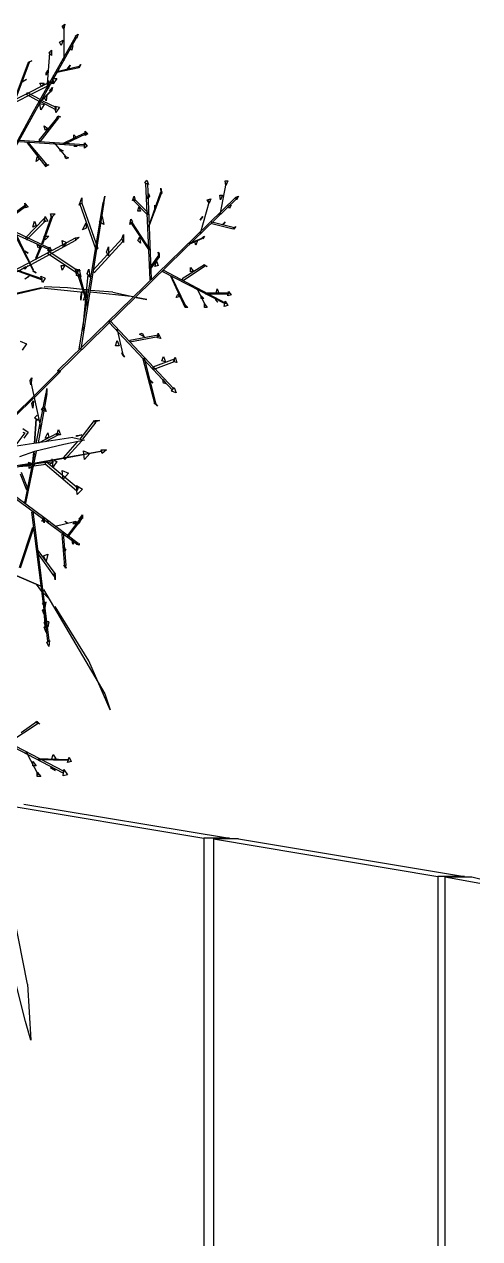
# Model space of a CAD drawing. Header units: millimetres. Extents: x -10.3 to 0, y 0 to 5.9.
# Drawn here: x -0.511 to 0, y 1.6 to 2.964 of the extents above; entities that cross this region are included whole.
import ezdxf

# ---------------------------------------------------------------- set-up
doc = ezdxf.new("R2010")
doc.units = ezdxf.units.MM

msp = doc.modelspace()

# ---------------------------------------------------------------- linework, layer by layer
for p, q in [((-0.469, 2.962), (-0.466, 2.964)), ((-0.467, 2.959), (-0.469, 2.962)), ((-0.468, 2.961), (-0.467, 2.961)), ((-0.466, 2.964), (-0.467, 2.959)), ((-0.467, 2.961), (-0.467, 2.923)), ((-0.501, 2.866), (-0.454, 2.95)), ((-0.453, 2.949), (-0.5, 2.865)), ((-0.454, 2.951), (-0.451, 2.953)), ((-0.453, 2.948), (-0.454, 2.951)), ((-0.454, 2.95), (-0.453, 2.949)), ((-0.451, 2.953), (-0.453, 2.948)), ((-0.484, 2.932), (-0.481, 2.935)), ((-0.481, 2.935), (-0.481, 2.929)), ((-0.472, 2.944), (-0.468, 2.946)), ((-0.47, 2.94), (-0.472, 2.944)), ((-0.468, 2.946), (-0.47, 2.94)), ((-0.46, 2.937), (-0.457, 2.94)), ((-0.458, 2.935), (-0.46, 2.937)), ((-0.457, 2.94), (-0.458, 2.935)), ((-0.507, 2.921), (-0.523, 2.879)), ((-0.506, 2.921), (-0.522, 2.878)), ((-0.503, 2.923), (-0.507, 2.921)), ((-0.507, 2.921), (-0.506, 2.922)), ((-0.507, 2.921), (-0.506, 2.921)), ((-0.506, 2.922), (-0.503, 2.923)), ((-0.483, 2.932), (-0.486, 2.892)), ((-0.481, 2.929), (-0.484, 2.932)), ((-0.482, 2.932), (-0.483, 2.932)), ((-0.467, 2.923), (-0.468, 2.923)), ((-0.451, 2.915), (-0.448, 2.919)), ((-0.448, 2.919), (-0.45, 2.915)), ((-0.487, 2.909), (-0.485, 2.912)), ((-0.485, 2.912), (-0.487, 2.907)), ((-0.487, 2.907), (-0.487, 2.909)), ((-0.479, 2.897), (-0.479, 2.906)), ((-0.475, 2.911), (-0.45, 2.917)), ((-0.45, 2.915), (-0.475, 2.91)), ((-0.475, 2.91), (-0.475, 2.911)), ((-0.463, 2.914), (-0.46, 2.918)), ((-0.462, 2.914), (-0.463, 2.914)), ((-0.46, 2.918), (-0.462, 2.914)), ((-0.45, 2.915), (-0.451, 2.915)), ((-0.45, 2.917), (-0.45, 2.915)), ((-0.485, 2.898), (-0.54, 2.87)), ((-0.539, 2.868), (-0.485, 2.895)), ((-0.509, 2.902), (-0.514, 2.899)), ((-0.513, 2.9), (-0.509, 2.902)), ((-0.494, 2.898), (-0.489, 2.898)), ((-0.492, 2.894), (-0.494, 2.898)), ((-0.489, 2.898), (-0.492, 2.894)), ((-0.486, 2.892), (-0.485, 2.893)), ((-0.484, 2.892), (-0.484, 2.901)), ((-0.482, 2.899), (-0.484, 2.898)), ((-0.483, 2.889), (-0.48, 2.893)), ((-0.479, 2.899), (-0.481, 2.897)), ((-0.48, 2.893), (-0.481, 2.889)), ((-0.475, 2.903), (-0.479, 2.897)), ((-0.479, 2.897), (-0.479, 2.902)), ((-0.479, 2.901), (-0.479, 2.899)), ((-0.478, 2.903), (-0.475, 2.903)), ((-0.509, 2.885), (-0.508, 2.887)), ((-0.494, 2.877), (-0.509, 2.885)), ((-0.493, 2.879), (-0.508, 2.887)), ((-0.482, 2.888), (-0.495, 2.875)), ((-0.494, 2.877), (-0.481, 2.89)), ((-0.489, 2.882), (-0.486, 2.884)), ((-0.487, 2.878), (-0.489, 2.882)), ((-0.486, 2.884), (-0.487, 2.878)), ((-0.481, 2.889), (-0.483, 2.889)), ((-0.481, 2.89), (-0.482, 2.888)), ((-0.587, 2.71), (-0.501, 2.866)), ((-0.5, 2.865), (-0.586, 2.71)), ((-0.501, 2.866), (-0.5, 2.865)), ((-0.495, 2.875), (-0.494, 2.877)), ((-0.494, 2.875), (-0.489, 2.874)), ((-0.493, 2.868), (-0.494, 2.875)), ((-0.476, 2.868), (-0.493, 2.877)), ((-0.489, 2.874), (-0.493, 2.868)), ((-0.491, 2.878), (-0.476, 2.871)), ((-0.477, 2.872), (-0.472, 2.871)), ((-0.476, 2.865), (-0.477, 2.872)), ((-0.476, 2.871), (-0.476, 2.868)), ((-0.472, 2.871), (-0.476, 2.865)), ((-0.474, 2.86), (-0.495, 2.834)), ((-0.473, 2.859), (-0.494, 2.832)), ((-0.475, 2.859), (-0.474, 2.861)), ((-0.471, 2.86), (-0.475, 2.859)), ((-0.474, 2.861), (-0.471, 2.86)), ((-0.474, 2.86), (-0.473, 2.859)), ((-0.489, 2.85), (-0.485, 2.847)), ((-0.488, 2.845), (-0.489, 2.85)), ((-0.485, 2.847), (-0.488, 2.845)), ((-0.443, 2.842), (-0.468, 2.83)), ((-0.442, 2.841), (-0.467, 2.829)), ((-0.456, 2.84), (-0.453, 2.837)), ((-0.456, 2.835), (-0.456, 2.84)), ((-0.443, 2.844), (-0.44, 2.841)), ((-0.443, 2.839), (-0.443, 2.844)), ((-0.443, 2.842), (-0.442, 2.841)), ((-0.44, 2.841), (-0.443, 2.839)), ((-0.517, 2.834), (-0.444, 2.829)), ((-0.444, 2.827), (-0.517, 2.832)), ((-0.508, 2.832), (-0.486, 2.806)), ((-0.508, 2.831), (-0.508, 2.832)), ((-0.487, 2.804), (-0.508, 2.831)), ((-0.495, 2.834), (-0.494, 2.832)), ((-0.478, 2.831), (-0.479, 2.83)), ((-0.478, 2.831), (-0.465, 2.815)), ((-0.472, 2.824), (-0.468, 2.822)), ((-0.471, 2.821), (-0.472, 2.824)), ((-0.468, 2.83), (-0.467, 2.829)), ((-0.453, 2.837), (-0.456, 2.835)), ((-0.456, 2.827), (-0.452, 2.827)), ((-0.455, 2.827), (-0.456, 2.827)), ((-0.452, 2.827), (-0.455, 2.827)), ((-0.444, 2.831), (-0.441, 2.827)), ((-0.444, 2.825), (-0.444, 2.831)), ((-0.444, 2.829), (-0.444, 2.827)), ((-0.441, 2.827), (-0.444, 2.825)), ((-0.498, 2.81), (-0.497, 2.815)), ((-0.494, 2.813), (-0.498, 2.81)), ((-0.497, 2.815), (-0.494, 2.813)), ((-0.468, 2.822), (-0.471, 2.821)), ((-0.466, 2.816), (-0.462, 2.814)), ((-0.465, 2.813), (-0.466, 2.816)), ((-0.465, 2.815), (-0.466, 2.815)), ((-0.462, 2.814), (-0.465, 2.813)), ((-0.488, 2.807), (-0.484, 2.806)), ((-0.486, 2.805), (-0.488, 2.807)), ((-0.486, 2.806), (-0.487, 2.804)), ((-0.484, 2.806), (-0.486, 2.805)), ((-0.376, 2.786), (-0.374, 2.789)), ((-0.372, 2.784), (-0.376, 2.786)), ((-0.37, 2.677), (-0.375, 2.785)), ((-0.375, 2.785), (-0.373, 2.785)), ((-0.374, 2.789), (-0.372, 2.784)), ((-0.373, 2.785), (-0.369, 2.678)), ((-0.285, 2.785), (-0.292, 2.75)), ((-0.286, 2.788), (-0.283, 2.788)), ((-0.285, 2.783), (-0.286, 2.788)), ((-0.286, 2.786), (-0.285, 2.785)), ((-0.283, 2.788), (-0.285, 2.783)), ((-0.45, 2.761), (-0.447, 2.769)), ((-0.447, 2.769), (-0.447, 2.763)), ((-0.423, 2.762), (-0.421, 2.771)), ((-0.421, 2.771), (-0.422, 2.765)), ((-0.39, 2.766), (-0.388, 2.771)), ((-0.388, 2.771), (-0.387, 2.766)), ((-0.373, 2.768), (-0.372, 2.774)), ((-0.371, 2.771), (-0.373, 2.768)), ((-0.372, 2.736), (-0.358, 2.776)), ((-0.357, 2.776), (-0.372, 2.736)), ((-0.372, 2.774), (-0.371, 2.771)), ((-0.358, 2.778), (-0.358, 2.78)), ((-0.358, 2.78), (-0.357, 2.774)), ((-0.357, 2.774), (-0.358, 2.778)), ((-0.358, 2.776), (-0.357, 2.776)), ((-0.334, 2.711), (-0.274, 2.77)), ((-0.292, 2.772), (-0.289, 2.772)), ((-0.291, 2.767), (-0.292, 2.772)), ((-0.289, 2.772), (-0.291, 2.767)), ((-0.274, 2.77), (-0.271, 2.771)), ((-0.274, 2.77), (-0.273, 2.768)), ((-0.273, 2.767), (-0.274, 2.77)), ((-0.271, 2.771), (-0.273, 2.767)), ((-0.51, 2.761), (-0.539, 2.74)), ((-0.51, 2.759), (-0.539, 2.738)), ((-0.511, 2.763), (-0.507, 2.759)), ((-0.51, 2.758), (-0.511, 2.763)), ((-0.51, 2.761), (-0.51, 2.759)), ((-0.507, 2.759), (-0.51, 2.758)), ((-0.45, 2.599), (-0.423, 2.764)), ((-0.449, 2.762), (-0.447, 2.763)), ((-0.449, 2.762), (-0.431, 2.711)), ((-0.422, 2.764), (-0.448, 2.599)), ((-0.447, 2.763), (-0.429, 2.712)), ((-0.422, 2.765), (-0.423, 2.762)), ((-0.423, 2.764), (-0.422, 2.764)), ((-0.387, 2.766), (-0.39, 2.766)), ((-0.389, 2.766), (-0.388, 2.768)), ((-0.389, 2.766), (-0.373, 2.75)), ((-0.388, 2.768), (-0.372, 2.752)), ((-0.384, 2.754), (-0.383, 2.759)), ((-0.383, 2.759), (-0.381, 2.754)), ((-0.365, 2.758), (-0.365, 2.761)), ((-0.365, 2.761), (-0.365, 2.754)), ((-0.365, 2.754), (-0.365, 2.758)), ((-0.273, 2.768), (-0.333, 2.71)), ((-0.304, 2.765), (-0.314, 2.729)), ((-0.306, 2.767), (-0.302, 2.768)), ((-0.304, 2.763), (-0.306, 2.767)), ((-0.305, 2.766), (-0.304, 2.765)), ((-0.302, 2.768), (-0.304, 2.763)), ((-0.282, 2.76), (-0.279, 2.761)), ((-0.281, 2.757), (-0.282, 2.76)), ((-0.279, 2.761), (-0.281, 2.757)), ((-0.484, 2.711), (-0.565, 2.748)), ((-0.564, 2.751), (-0.484, 2.713)), ((-0.489, 2.746), (-0.51, 2.724)), ((-0.488, 2.743), (-0.509, 2.722)), ((-0.502, 2.736), (-0.5, 2.743)), ((-0.5, 2.743), (-0.498, 2.738)), ((-0.481, 2.749), (-0.492, 2.717)), ((-0.48, 2.748), (-0.491, 2.717)), ((-0.489, 2.742), (-0.488, 2.748)), ((-0.489, 2.746), (-0.488, 2.743)), ((-0.485, 2.743), (-0.489, 2.742)), ((-0.488, 2.748), (-0.485, 2.743)), ((-0.482, 2.751), (-0.477, 2.751)), ((-0.481, 2.747), (-0.482, 2.751)), ((-0.477, 2.751), (-0.481, 2.747)), ((-0.481, 2.749), (-0.48, 2.748)), ((-0.427, 2.742), (-0.424, 2.748)), ((-0.422, 2.739), (-0.427, 2.742)), ((-0.424, 2.748), (-0.422, 2.739)), ((-0.393, 2.739), (-0.392, 2.745)), ((-0.39, 2.742), (-0.393, 2.739)), ((-0.392, 2.745), (-0.39, 2.742)), ((-0.392, 2.741), (-0.391, 2.742)), ((-0.391, 2.742), (-0.371, 2.711)), ((-0.381, 2.754), (-0.384, 2.754)), ((-0.373, 2.75), (-0.372, 2.752)), ((-0.311, 2.748), (-0.314, 2.744)), ((-0.314, 2.744), (-0.313, 2.746)), ((-0.313, 2.746), (-0.311, 2.748)), ((-0.301, 2.742), (-0.277, 2.736)), ((-0.301, 2.74), (-0.301, 2.742)), ((-0.292, 2.75), (-0.293, 2.75)), ((-0.289, 2.739), (-0.286, 2.742)), ((-0.286, 2.742), (-0.288, 2.739)), ((-0.501, 2.687), (-0.522, 2.728)), ((-0.501, 2.688), (-0.521, 2.729)), ((-0.498, 2.738), (-0.502, 2.736)), ((-0.446, 2.733), (-0.442, 2.741)), ((-0.442, 2.735), (-0.446, 2.733)), ((-0.442, 2.741), (-0.442, 2.735)), ((-0.402, 2.723), (-0.4, 2.728)), ((-0.4, 2.728), (-0.4, 2.719)), ((-0.392, 2.741), (-0.372, 2.711)), ((-0.314, 2.729), (-0.315, 2.73)), ((-0.277, 2.734), (-0.301, 2.74)), ((-0.288, 2.739), (-0.289, 2.739)), ((-0.277, 2.735), (-0.274, 2.737)), ((-0.277, 2.736), (-0.277, 2.734)), ((-0.276, 2.734), (-0.277, 2.735)), ((-0.274, 2.737), (-0.276, 2.734)), ((-0.51, 2.724), (-0.509, 2.722)), ((-0.505, 2.697), (-0.454, 2.724)), ((-0.454, 2.721), (-0.504, 2.694)), ((-0.497, 2.717), (-0.493, 2.714)), ((-0.496, 2.713), (-0.497, 2.717)), ((-0.493, 2.715), (-0.493, 2.714)), ((-0.489, 2.726), (-0.484, 2.726)), ((-0.488, 2.722), (-0.489, 2.726)), ((-0.484, 2.726), (-0.488, 2.722)), ((-0.469, 2.721), (-0.464, 2.719)), ((-0.468, 2.714), (-0.469, 2.721)), ((-0.464, 2.719), (-0.468, 2.714)), ((-0.454, 2.724), (-0.45, 2.725)), ((-0.45, 2.725), (-0.454, 2.721)), ((-0.454, 2.724), (-0.454, 2.721)), ((-0.434, 2.688), (-0.402, 2.723)), ((-0.401, 2.72), (-0.433, 2.685)), ((-0.402, 2.723), (-0.401, 2.72)), ((-0.4, 2.719), (-0.402, 2.723)), ((-0.384, 2.721), (-0.382, 2.725)), ((-0.381, 2.718), (-0.384, 2.721)), ((-0.382, 2.725), (-0.381, 2.718)), ((-0.326, 2.718), (-0.311, 2.724)), ((-0.312, 2.723), (-0.326, 2.717)), ((-0.326, 2.717), (-0.326, 2.718)), ((-0.32, 2.72), (-0.317, 2.721)), ((-0.319, 2.716), (-0.32, 2.72)), ((-0.317, 2.721), (-0.319, 2.716)), ((-0.312, 2.724), (-0.309, 2.726)), ((-0.311, 2.724), (-0.312, 2.723)), ((-0.309, 2.726), (-0.311, 2.723)), ((-0.507, 2.707), (-0.511, 2.709)), ((-0.511, 2.709), (-0.509, 2.708)), ((-0.509, 2.708), (-0.507, 2.707)), ((-0.494, 2.713), (-0.499, 2.701)), ((-0.499, 2.701), (-0.498, 2.7)), ((-0.498, 2.7), (-0.492, 2.714)), ((-0.493, 2.714), (-0.496, 2.713)), ((-0.485, 2.71), (-0.483, 2.714)), ((-0.481, 2.71), (-0.485, 2.71)), ((-0.485, 2.706), (-0.484, 2.709)), ((-0.453, 2.685), (-0.485, 2.706)), ((-0.484, 2.713), (-0.484, 2.711)), ((-0.484, 2.709), (-0.452, 2.688)), ((-0.483, 2.714), (-0.481, 2.71)), ((-0.474, 2.575), (-0.334, 2.711)), ((-0.333, 2.71), (-0.473, 2.573)), ((-0.431, 2.711), (-0.429, 2.712)), ((-0.419, 2.708), (-0.417, 2.714)), ((-0.417, 2.704), (-0.419, 2.708)), ((-0.417, 2.714), (-0.417, 2.704)), ((-0.372, 2.711), (-0.371, 2.711)), ((-0.37, 2.691), (-0.36, 2.705)), ((-0.36, 2.703), (-0.37, 2.689)), ((-0.36, 2.702), (-0.361, 2.708)), ((-0.361, 2.708), (-0.36, 2.706)), ((-0.36, 2.706), (-0.36, 2.702)), ((-0.36, 2.705), (-0.36, 2.703)), ((-0.334, 2.711), (-0.333, 2.71)), ((-0.506, 2.696), (-0.549, 2.674)), ((-0.504, 2.694), (-0.548, 2.672)), ((-0.519, 2.688), (-0.491, 2.678)), ((-0.511, 2.691), (-0.517, 2.687)), ((-0.507, 2.693), (-0.511, 2.689)), ((-0.51, 2.692), (-0.511, 2.691)), ((-0.511, 2.689), (-0.511, 2.691)), ((-0.51, 2.691), (-0.51, 2.692)), ((-0.47, 2.693), (-0.466, 2.693)), ((-0.469, 2.688), (-0.47, 2.693)), ((-0.466, 2.693), (-0.469, 2.688)), ((-0.45, 2.688), (-0.454, 2.689)), ((-0.453, 2.683), (-0.454, 2.689)), ((-0.453, 2.682), (-0.45, 2.689)), ((-0.452, 2.688), (-0.453, 2.685)), ((-0.45, 2.689), (-0.448, 2.68)), ((-0.449, 2.688), (-0.449, 2.687)), ((-0.441, 2.684), (-0.439, 2.689)), ((-0.439, 2.689), (-0.438, 2.68)), ((-0.433, 2.685), (-0.434, 2.688)), ((-0.37, 2.689), (-0.37, 2.691)), ((-0.365, 2.692), (-0.363, 2.698)), ((-0.361, 2.693), (-0.365, 2.692)), ((-0.363, 2.698), (-0.361, 2.693)), ((-0.356, 2.686), (-0.355, 2.688)), ((-0.355, 2.688), (-0.286, 2.651)), ((-0.309, 2.694), (-0.334, 2.678)), ((-0.309, 2.692), (-0.333, 2.676)), ((-0.325, 2.691), (-0.322, 2.687)), ((-0.325, 2.686), (-0.325, 2.691)), ((-0.306, 2.692), (-0.31, 2.694)), ((-0.31, 2.694), (-0.309, 2.694)), ((-0.309, 2.694), (-0.309, 2.692)), ((-0.309, 2.694), (-0.306, 2.692)), ((-0.492, 2.677), (-0.52, 2.687)), ((-0.511, 2.678), (-0.506, 2.681)), ((-0.51, 2.678), (-0.511, 2.678)), ((-0.506, 2.681), (-0.51, 2.678)), ((-0.498, 2.685), (-0.502, 2.687)), ((-0.502, 2.687), (-0.5, 2.686)), ((-0.5, 2.686), (-0.498, 2.685)), ((-0.493, 2.681), (-0.488, 2.679)), ((-0.491, 2.674), (-0.493, 2.681)), ((-0.491, 2.678), (-0.492, 2.677)), ((-0.488, 2.679), (-0.491, 2.674)), ((-0.451, 2.684), (-0.453, 2.683)), ((-0.448, 2.68), (-0.453, 2.682)), ((-0.451, 2.681), (-0.45, 2.684)), ((-0.451, 2.681), (-0.443, 2.657)), ((-0.45, 2.684), (-0.443, 2.659)), ((-0.44, 2.683), (-0.446, 2.62)), ((-0.438, 2.68), (-0.441, 2.684)), ((-0.369, 2.678), (-0.37, 2.677)), ((-0.286, 2.65), (-0.356, 2.686)), ((-0.347, 2.682), (-0.33, 2.647)), ((-0.347, 2.681), (-0.347, 2.682)), ((-0.331, 2.646), (-0.347, 2.681)), ((-0.334, 2.678), (-0.333, 2.676)), ((-0.322, 2.687), (-0.325, 2.686)), ((-0.492, 2.668), (-0.62, 2.64)), ((-0.62, 2.638), (-0.491, 2.668)), ((-0.492, 2.668), (-0.445, 2.663)), ((-0.463, 2.668), (-0.489, 2.669)), ((-0.446, 2.666), (-0.463, 2.668)), ((-0.448, 2.658), (-0.447, 2.664)), ((-0.447, 2.664), (-0.448, 2.654)), ((-0.445, 2.666), (-0.441, 2.666)), ((-0.445, 2.654), (-0.442, 2.662)), ((-0.441, 2.663), (-0.444, 2.663)), ((-0.442, 2.662), (-0.441, 2.655)), ((-0.441, 2.666), (-0.439, 2.665)), ((-0.439, 2.663), (-0.441, 2.663)), ((-0.412, 2.663), (-0.437, 2.665)), ((-0.388, 2.658), (-0.437, 2.663)), ((-0.412, 2.663), (-0.388, 2.658)), ((-0.341, 2.657), (-0.339, 2.661)), ((-0.339, 2.661), (-0.337, 2.658)), ((-0.318, 2.668), (-0.319, 2.668)), ((-0.318, 2.668), (-0.308, 2.648)), ((-0.282, 2.662), (-0.308, 2.662)), ((-0.308, 2.662), (-0.308, 2.661)), ((-0.282, 2.661), (-0.308, 2.661)), ((-0.296, 2.662), (-0.295, 2.667)), ((-0.293, 2.662), (-0.296, 2.662)), ((-0.295, 2.667), (-0.293, 2.662)), ((-0.283, 2.659), (-0.282, 2.664)), ((-0.279, 2.66), (-0.283, 2.659)), ((-0.282, 2.664), (-0.279, 2.66)), ((-0.282, 2.662), (-0.282, 2.661)), ((-0.448, 2.654), (-0.448, 2.658)), ((-0.441, 2.655), (-0.445, 2.654)), ((-0.441, 2.648), (-0.442, 2.654)), ((-0.441, 2.651), (-0.441, 2.654)), ((-0.441, 2.648), (-0.441, 2.651)), ((-0.374, 2.655), (-0.386, 2.657)), ((-0.386, 2.657), (-0.374, 2.655)), ((-0.337, 2.658), (-0.341, 2.657)), ((-0.331, 2.649), (-0.328, 2.646)), ((-0.331, 2.646), (-0.331, 2.649)), ((-0.33, 2.647), (-0.331, 2.646)), ((-0.313, 2.659), (-0.31, 2.656)), ((-0.313, 2.656), (-0.313, 2.659)), ((-0.31, 2.656), (-0.313, 2.656)), ((-0.309, 2.65), (-0.306, 2.646)), ((-0.309, 2.646), (-0.309, 2.65)), ((-0.308, 2.648), (-0.309, 2.648)), ((-0.297, 2.655), (-0.294, 2.652)), ((-0.296, 2.654), (-0.297, 2.655)), ((-0.294, 2.652), (-0.296, 2.654)), ((-0.287, 2.647), (-0.286, 2.653)), ((-0.283, 2.648), (-0.287, 2.647)), ((-0.286, 2.653), (-0.283, 2.648)), ((-0.286, 2.651), (-0.286, 2.65)), ((-0.328, 2.646), (-0.331, 2.646)), ((-0.306, 2.646), (-0.309, 2.646)), ((-0.446, 2.62), (-0.446, 2.621)), ((-0.416, 2.629), (-0.415, 2.631)), ((-0.345, 2.553), (-0.416, 2.629)), ((-0.344, 2.555), (-0.415, 2.631)), ((-0.407, 2.621), (-0.408, 2.621)), ((-0.407, 2.621), (-0.401, 2.593)), ((-0.516, 2.608), (-0.509, 2.605)), ((-0.409, 2.603), (-0.407, 2.609)), ((-0.407, 2.609), (-0.405, 2.603)), ((-0.361, 2.615), (-0.393, 2.609)), ((-0.361, 2.613), (-0.393, 2.607)), ((-0.393, 2.609), (-0.393, 2.607)), ((-0.382, 2.616), (-0.379, 2.617)), ((-0.377, 2.613), (-0.382, 2.616)), ((-0.379, 2.617), (-0.377, 2.613)), ((-0.362, 2.612), (-0.361, 2.617)), ((-0.358, 2.611), (-0.362, 2.612)), ((-0.361, 2.617), (-0.358, 2.611)), ((-0.361, 2.615), (-0.361, 2.613)), ((-0.509, 2.605), (-0.514, 2.598)), ((-0.448, 2.599), (-0.45, 2.599)), ((-0.405, 2.603), (-0.409, 2.603)), ((-0.402, 2.595), (-0.399, 2.59)), ((-0.401, 2.592), (-0.402, 2.595)), ((-0.401, 2.593), (-0.402, 2.593)), ((-0.399, 2.59), (-0.401, 2.592)), ((-0.378, 2.588), (-0.377, 2.589)), ((-0.365, 2.538), (-0.378, 2.588)), ((-0.377, 2.589), (-0.364, 2.539)), ((-0.343, 2.588), (-0.367, 2.579)), ((-0.343, 2.585), (-0.367, 2.576)), ((-0.367, 2.579), (-0.367, 2.576)), ((-0.357, 2.586), (-0.355, 2.591)), ((-0.353, 2.585), (-0.357, 2.586)), ((-0.355, 2.591), (-0.353, 2.585)), ((-0.344, 2.585), (-0.342, 2.59)), ((-0.34, 2.584), (-0.344, 2.585)), ((-0.343, 2.588), (-0.343, 2.585)), ((-0.342, 2.59), (-0.34, 2.584)), ((-0.505, 2.564), (-0.503, 2.567)), ((-0.503, 2.567), (-0.504, 2.559)), ((-0.5, 2.547), (-0.472, 2.575)), ((-0.471, 2.574), (-0.5, 2.545)), ((-0.473, 2.573), (-0.474, 2.575)), ((-0.472, 2.575), (-0.471, 2.574)), ((-0.367, 2.561), (-0.371, 2.565)), ((-0.371, 2.565), (-0.369, 2.563)), ((-0.356, 2.565), (-0.352, 2.56)), ((-0.355, 2.561), (-0.356, 2.565)), ((-0.504, 2.559), (-0.505, 2.564)), ((-0.505, 2.562), (-0.504, 2.562)), ((-0.504, 2.562), (-0.493, 2.51)), ((-0.487, 2.547), (-0.486, 2.555)), ((-0.486, 2.551), (-0.487, 2.547)), ((-0.486, 2.555), (-0.486, 2.551)), ((-0.369, 2.563), (-0.367, 2.561)), ((-0.352, 2.56), (-0.355, 2.561)), ((-0.346, 2.552), (-0.343, 2.556)), ((-0.341, 2.55), (-0.346, 2.552)), ((-0.343, 2.556), (-0.341, 2.55)), ((-0.569, 2.48), (-0.501, 2.546)), ((-0.501, 2.544), (-0.569, 2.478)), ((-0.503, 2.538), (-0.501, 2.541)), ((-0.502, 2.533), (-0.503, 2.538)), ((-0.501, 2.541), (-0.502, 2.533)), ((-0.498, 2.493), (-0.487, 2.55)), ((-0.486, 2.549), (-0.496, 2.494)), ((-0.487, 2.55), (-0.486, 2.549)), ((-0.362, 2.535), (-0.366, 2.539)), ((-0.366, 2.539), (-0.364, 2.538)), ((-0.364, 2.539), (-0.365, 2.538)), ((-0.364, 2.538), (-0.362, 2.535)), ((-0.497, 2.525), (-0.5, 2.522)), ((-0.492, 2.531), (-0.489, 2.535)), ((-0.487, 2.529), (-0.492, 2.531)), ((-0.489, 2.535), (-0.487, 2.529)), ((-0.513, 2.51), (-0.507, 2.506)), ((-0.496, 2.519), (-0.5, 2.522)), ((-0.498, 2.521), (-0.5, 2.493)), ((-0.5, 2.493), (-0.498, 2.521)), ((-0.496, 2.521), (-0.496, 2.519)), ((-0.493, 2.51), (-0.494, 2.51)), ((-0.433, 2.519), (-0.449, 2.498)), ((-0.431, 2.517), (-0.446, 2.498)), ((-0.433, 2.519), (-0.431, 2.517)), ((-0.427, 2.519), (-0.433, 2.517)), ((-0.433, 2.517), (-0.432, 2.519)), ((-0.432, 2.519), (-0.427, 2.519)), ((-0.457, 2.5), (-0.535, 2.488)), ((-0.511, 2.505), (-0.522, 2.49)), ((-0.513, 2.506), (-0.511, 2.505)), ((-0.507, 2.506), (-0.512, 2.499)), ((-0.495, 2.494), (-0.474, 2.505)), ((-0.488, 2.499), (-0.485, 2.505)), ((-0.473, 2.503), (-0.488, 2.495)), ((-0.484, 2.5), (-0.488, 2.499)), ((-0.485, 2.505), (-0.484, 2.5)), ((-0.475, 2.503), (-0.473, 2.509)), ((-0.471, 2.503), (-0.475, 2.503)), ((-0.474, 2.505), (-0.473, 2.503)), ((-0.473, 2.509), (-0.471, 2.503)), ((-0.444, 2.497), (-0.467, 2.492)), ((-0.457, 2.5), (-0.444, 2.497)), ((-0.453, 2.502), (-0.447, 2.503)), ((-0.447, 2.503), (-0.453, 2.501)), ((-0.453, 2.501), (-0.453, 2.502)), ((-0.5, 2.484), (-0.517, 2.478)), ((-0.5, 2.483), (-0.511, 2.428)), ((-0.498, 2.484), (-0.51, 2.426)), ((-0.501, 2.483), (-0.503, 2.466)), ((-0.501, 2.483), (-0.503, 2.466)), ((-0.501, 2.471), (-0.424, 2.485)), ((-0.425, 2.484), (-0.501, 2.47)), ((-0.467, 2.492), (-0.5, 2.484)), ((-0.452, 2.495), (-0.468, 2.477)), ((-0.466, 2.475), (-0.447, 2.496)), ((-0.445, 2.485), (-0.438, 2.482)), ((-0.444, 2.475), (-0.445, 2.485)), ((-0.425, 2.486), (-0.419, 2.486)), ((-0.424, 2.482), (-0.425, 2.486)), ((-0.424, 2.485), (-0.425, 2.484)), ((-0.419, 2.486), (-0.424, 2.482)), ((-0.543, 2.463), (-0.502, 2.47)), ((-0.502, 2.471), (-0.539, 2.465)), ((-0.502, 2.47), (-0.517, 2.468)), ((-0.504, 2.471), (-0.507, 2.472)), ((-0.507, 2.472), (-0.506, 2.47)), ((-0.506, 2.465), (-0.506, 2.469)), ((-0.487, 2.472), (-0.501, 2.47)), ((-0.501, 2.468), (-0.487, 2.47)), ((-0.501, 2.47), (-0.5, 2.47)), ((-0.5, 2.47), (-0.501, 2.468)), ((-0.488, 2.47), (-0.487, 2.473)), ((-0.453, 2.44), (-0.488, 2.47)), ((-0.487, 2.473), (-0.451, 2.443)), ((-0.485, 2.472), (-0.479, 2.473)), ((-0.48, 2.471), (-0.484, 2.47)), ((-0.48, 2.475), (-0.481, 2.475)), ((-0.48, 2.474), (-0.48, 2.467)), ((-0.479, 2.473), (-0.48, 2.471)), ((-0.475, 2.473), (-0.479, 2.467)), ((-0.478, 2.474), (-0.475, 2.473)), ((-0.468, 2.477), (-0.466, 2.475)), ((-0.438, 2.482), (-0.444, 2.475)), ((-0.555, 2.456), (-0.49, 2.408)), ((-0.488, 2.409), (-0.553, 2.457)), ((-0.503, 2.468), (-0.518, 2.467)), ((-0.516, 2.459), (-0.509, 2.441)), ((-0.515, 2.461), (-0.508, 2.443)), ((-0.503, 2.467), (-0.506, 2.465)), ((-0.469, 2.463), (-0.462, 2.46)), ((-0.468, 2.453), (-0.469, 2.463)), ((-0.462, 2.46), (-0.468, 2.453)), ((-0.509, 2.441), (-0.508, 2.443)), ((-0.453, 2.446), (-0.446, 2.442)), ((-0.452, 2.436), (-0.453, 2.446)), ((-0.451, 2.443), (-0.453, 2.44)), ((-0.446, 2.442), (-0.452, 2.436)), ((-0.51, 2.426), (-0.511, 2.428)), ((-0.503, 2.416), (-0.502, 2.417)), ((-0.489, 2.307), (-0.503, 2.416)), ((-0.502, 2.417), (-0.484, 2.272)), ((-0.492, 2.406), (-0.49, 2.408)), ((-0.49, 2.406), (-0.492, 2.406)), ((-0.491, 2.409), (-0.489, 2.406)), ((-0.489, 2.404), (-0.491, 2.409)), ((-0.49, 2.406), (-0.491, 2.407)), ((-0.491, 2.407), (-0.485, 2.406)), ((-0.49, 2.41), (-0.489, 2.407)), ((-0.49, 2.408), (-0.49, 2.41)), ((-0.484, 2.405), (-0.49, 2.406)), ((-0.489, 2.407), (-0.488, 2.409)), ((-0.487, 2.406), (-0.489, 2.407)), ((-0.489, 2.406), (-0.489, 2.404)), ((-0.451, 2.381), (-0.488, 2.409)), ((-0.486, 2.405), (-0.452, 2.38)), ((-0.485, 2.406), (-0.484, 2.405)), ((-0.455, 2.405), (-0.477, 2.4)), ((-0.466, 2.406), (-0.463, 2.404)), ((-0.447, 2.411), (-0.463, 2.39)), ((-0.447, 2.409), (-0.463, 2.388)), ((-0.457, 2.403), (-0.454, 2.406)), ((-0.454, 2.403), (-0.457, 2.403)), ((-0.454, 2.406), (-0.454, 2.403)), ((-0.454, 2.405), (-0.451, 2.405)), ((-0.449, 2.405), (-0.451, 2.403)), ((-0.451, 2.403), (-0.45, 2.404)), ((-0.449, 2.407), (-0.45, 2.409)), ((-0.45, 2.409), (-0.45, 2.407)), ((-0.449, 2.409), (-0.446, 2.413)), ((-0.446, 2.409), (-0.449, 2.409)), ((-0.449, 2.406), (-0.449, 2.405)), ((-0.447, 2.411), (-0.447, 2.409)), ((-0.446, 2.413), (-0.446, 2.409)), ((-0.517, 2.354), (-0.502, 2.399)), ((-0.501, 2.398), (-0.516, 2.353)), ((-0.502, 2.399), (-0.501, 2.398)), ((-0.477, 2.4), (-0.476, 2.4)), ((-0.469, 2.391), (-0.468, 2.393)), ((-0.466, 2.355), (-0.469, 2.391)), ((-0.468, 2.393), (-0.465, 2.356)), ((-0.463, 2.39), (-0.463, 2.388)), ((-0.468, 2.377), (-0.465, 2.374)), ((-0.466, 2.372), (-0.468, 2.377)), ((-0.465, 2.374), (-0.466, 2.372)), ((-0.458, 2.386), (-0.456, 2.382)), ((-0.457, 2.38), (-0.458, 2.386)), ((-0.456, 2.382), (-0.457, 2.38)), ((-0.453, 2.38), (-0.45, 2.381)), ((-0.45, 2.379), (-0.453, 2.38)), ((-0.45, 2.381), (-0.45, 2.379)), ((-0.493, 2.333), (-0.577, 2.369)), ((-0.577, 2.369), (-0.498, 2.335)), ((-0.496, 2.373), (-0.497, 2.371)), ((-0.478, 2.344), (-0.497, 2.371)), ((-0.477, 2.347), (-0.496, 2.373)), ((-0.49, 2.367), (-0.485, 2.369)), ((-0.487, 2.361), (-0.49, 2.367)), ((-0.485, 2.369), (-0.487, 2.361)), ((-0.477, 2.347), (-0.478, 2.344)), ((-0.477, 2.34), (-0.478, 2.347)), ((-0.478, 2.347), (-0.477, 2.346)), ((-0.467, 2.357), (-0.464, 2.354)), ((-0.465, 2.353), (-0.467, 2.357)), ((-0.465, 2.356), (-0.466, 2.355)), ((-0.464, 2.354), (-0.465, 2.353)), ((-0.498, 2.335), (-0.492, 2.327)), ((-0.492, 2.339), (-0.493, 2.338)), ((-0.486, 2.292), (-0.493, 2.338)), ((-0.493, 2.333), (-0.492, 2.332)), ((-0.486, 2.293), (-0.492, 2.339)), ((-0.477, 2.346), (-0.477, 2.34)), ((-0.49, 2.329), (-0.421, 2.212)), ((-0.49, 2.325), (-0.484, 2.319)), ((-0.489, 2.311), (-0.491, 2.314)), ((-0.491, 2.314), (-0.49, 2.314)), ((-0.491, 2.306), (-0.489, 2.308)), ((-0.489, 2.301), (-0.491, 2.306)), ((-0.488, 2.288), (-0.49, 2.318)), ((-0.49, 2.318), (-0.49, 2.316)), ((-0.489, 2.308), (-0.49, 2.316)), ((-0.487, 2.315), (-0.489, 2.314)), ((-0.489, 2.308), (-0.489, 2.301)), ((-0.489, 2.306), (-0.487, 2.286)), ((-0.488, 2.309), (-0.487, 2.315)), ((-0.439, 2.249), (-0.477, 2.31)), ((-0.488, 2.289), (-0.489, 2.292)), ((-0.489, 2.292), (-0.488, 2.292)), ((-0.487, 2.287), (-0.487, 2.296)), ((-0.486, 2.293), (-0.486, 2.292)), ((-0.484, 2.293), (-0.486, 2.293)), ((-0.484, 2.293), (-0.485, 2.287)), ((-0.489, 2.287), (-0.487, 2.289)), ((-0.487, 2.281), (-0.489, 2.287)), ((-0.487, 2.286), (-0.488, 2.288)), ((-0.487, 2.291), (-0.487, 2.289)), ((-0.487, 2.289), (-0.487, 2.291)), ((-0.487, 2.289), (-0.487, 2.281)), ((-0.485, 2.271), (-0.487, 2.287)), ((-0.485, 2.287), (-0.486, 2.289)), ((-0.486, 2.27), (-0.483, 2.272)), ((-0.484, 2.265), (-0.486, 2.27)), ((-0.484, 2.272), (-0.485, 2.271)), ((-0.483, 2.272), (-0.484, 2.265)), ((-0.415, 2.194), (-0.439, 2.249)), ((-0.421, 2.212), (-0.415, 2.194)), ((-0.497, 2.178), (-0.529, 2.157)), ((-0.497, 2.181), (-0.515, 2.168)), ((-0.499, 2.18), (-0.497, 2.181)), ((-0.494, 2.178), (-0.499, 2.18)), ((-0.497, 2.181), (-0.497, 2.178)), ((-0.497, 2.181), (-0.494, 2.178)), ((-0.54, 2.163), (-0.467, 2.125)), ((-0.468, 2.123), (-0.539, 2.16)), ((-0.509, 2.146), (-0.51, 2.147)), ((-0.509, 2.146), (-0.496, 2.121)), ((-0.481, 2.138), (-0.479, 2.144)), ((-0.479, 2.144), (-0.476, 2.139)), ((-0.502, 2.136), (-0.498, 2.131)), ((-0.502, 2.131), (-0.502, 2.136)), ((-0.498, 2.131), (-0.502, 2.131)), ((-0.462, 2.138), (-0.496, 2.139)), ((-0.496, 2.139), (-0.496, 2.138)), ((-0.462, 2.137), (-0.496, 2.138)), ((-0.482, 2.129), (-0.477, 2.126)), ((-0.48, 2.128), (-0.482, 2.129)), ((-0.476, 2.139), (-0.481, 2.138)), ((-0.477, 2.126), (-0.48, 2.128)), ((-0.463, 2.135), (-0.461, 2.141)), ((-0.459, 2.136), (-0.463, 2.135)), ((-0.462, 2.138), (-0.462, 2.137)), ((-0.461, 2.141), (-0.459, 2.136)), ((-0.497, 2.124), (-0.493, 2.119)), ((-0.497, 2.119), (-0.497, 2.124)), ((-0.496, 2.121), (-0.497, 2.121)), ((-0.493, 2.119), (-0.497, 2.119)), ((-0.468, 2.12), (-0.467, 2.127)), ((-0.467, 2.125), (-0.468, 2.123)), ((-0.463, 2.121), (-0.468, 2.12)), ((-0.467, 2.127), (-0.463, 2.121)), ((-0.539, 2.088), (-0.31, 2.05)), ((-0.512, 2.088), (-0.281, 2.05)), ((-0.31, 2.05), (-0.31, 0.759)), ((-0.281, 2.05), (-0.31, 2.05)), ((-0.299, 2.049), (-0.047, 2.007)), ((-0.299, 2.049), (-0.299, 0.754)), ((-0.271, 2.049), (-0.299, 2.049)), ((-0.281, 2.05), (-0.281, 2.049)), ((-0.271, 2.049), (-0.017, 2.007)), ((-0.047, 2.007), (-0.047, 0.652)), ((-0.017, 2.007), (-0.047, 2.007)), ((0, 1.999), (-0.039, 2.006)), ((-0.039, 2.006), (-0.039, 0.649)), ((-0.009, 2.006), (-0.039, 2.006)), ((-0.017, 2.007), (-0.017, 2.006)), ((0, 2.004), (-0.009, 2.006)), ((-0.51, 1.844), (-0.548, 1.994)), ((-0.508, 1.886), (-0.523, 1.962)), ((-0.508, 1.886), (-0.504, 1.823)), ((-0.504, 1.823), (-0.51, 1.844))]:
    msp.add_line(p, q)

doc.saveas('drawing.dxf')
